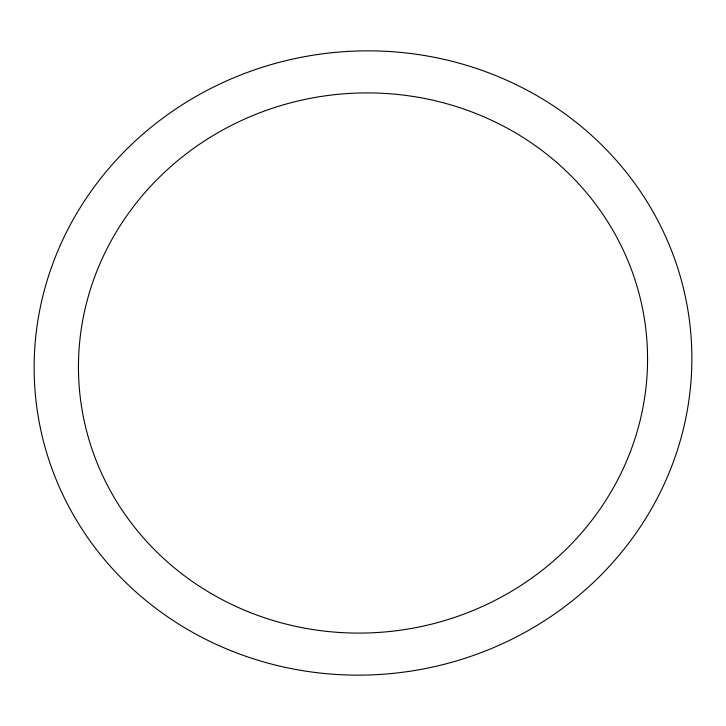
<?xml version="1.0" encoding="UTF-8"?>
<svg xmlns="http://www.w3.org/2000/svg" width="726" height="726" viewBox="0 0 726 726"><rect width="100%" height="100%" fill="white"/><g stroke="black" fill="none" stroke-linecap="round" stroke-linejoin="round"><path stroke-width="1.09" d="M232.329 651.249A329.196 311.817 -7.9 0 0 689.7 322.607A329.196 311.817 -7.9 0 0 166.971 115.135A329.196 311.817 -7.9 0 0 232.329 651.249M249.935 612.417A284.837 269.809 -7.9 0 0 645.686 328.052A284.837 269.809 -7.9 0 0 193.388 148.531A284.837 269.809 -7.9 0 0 249.935 612.417"/></g></svg>
